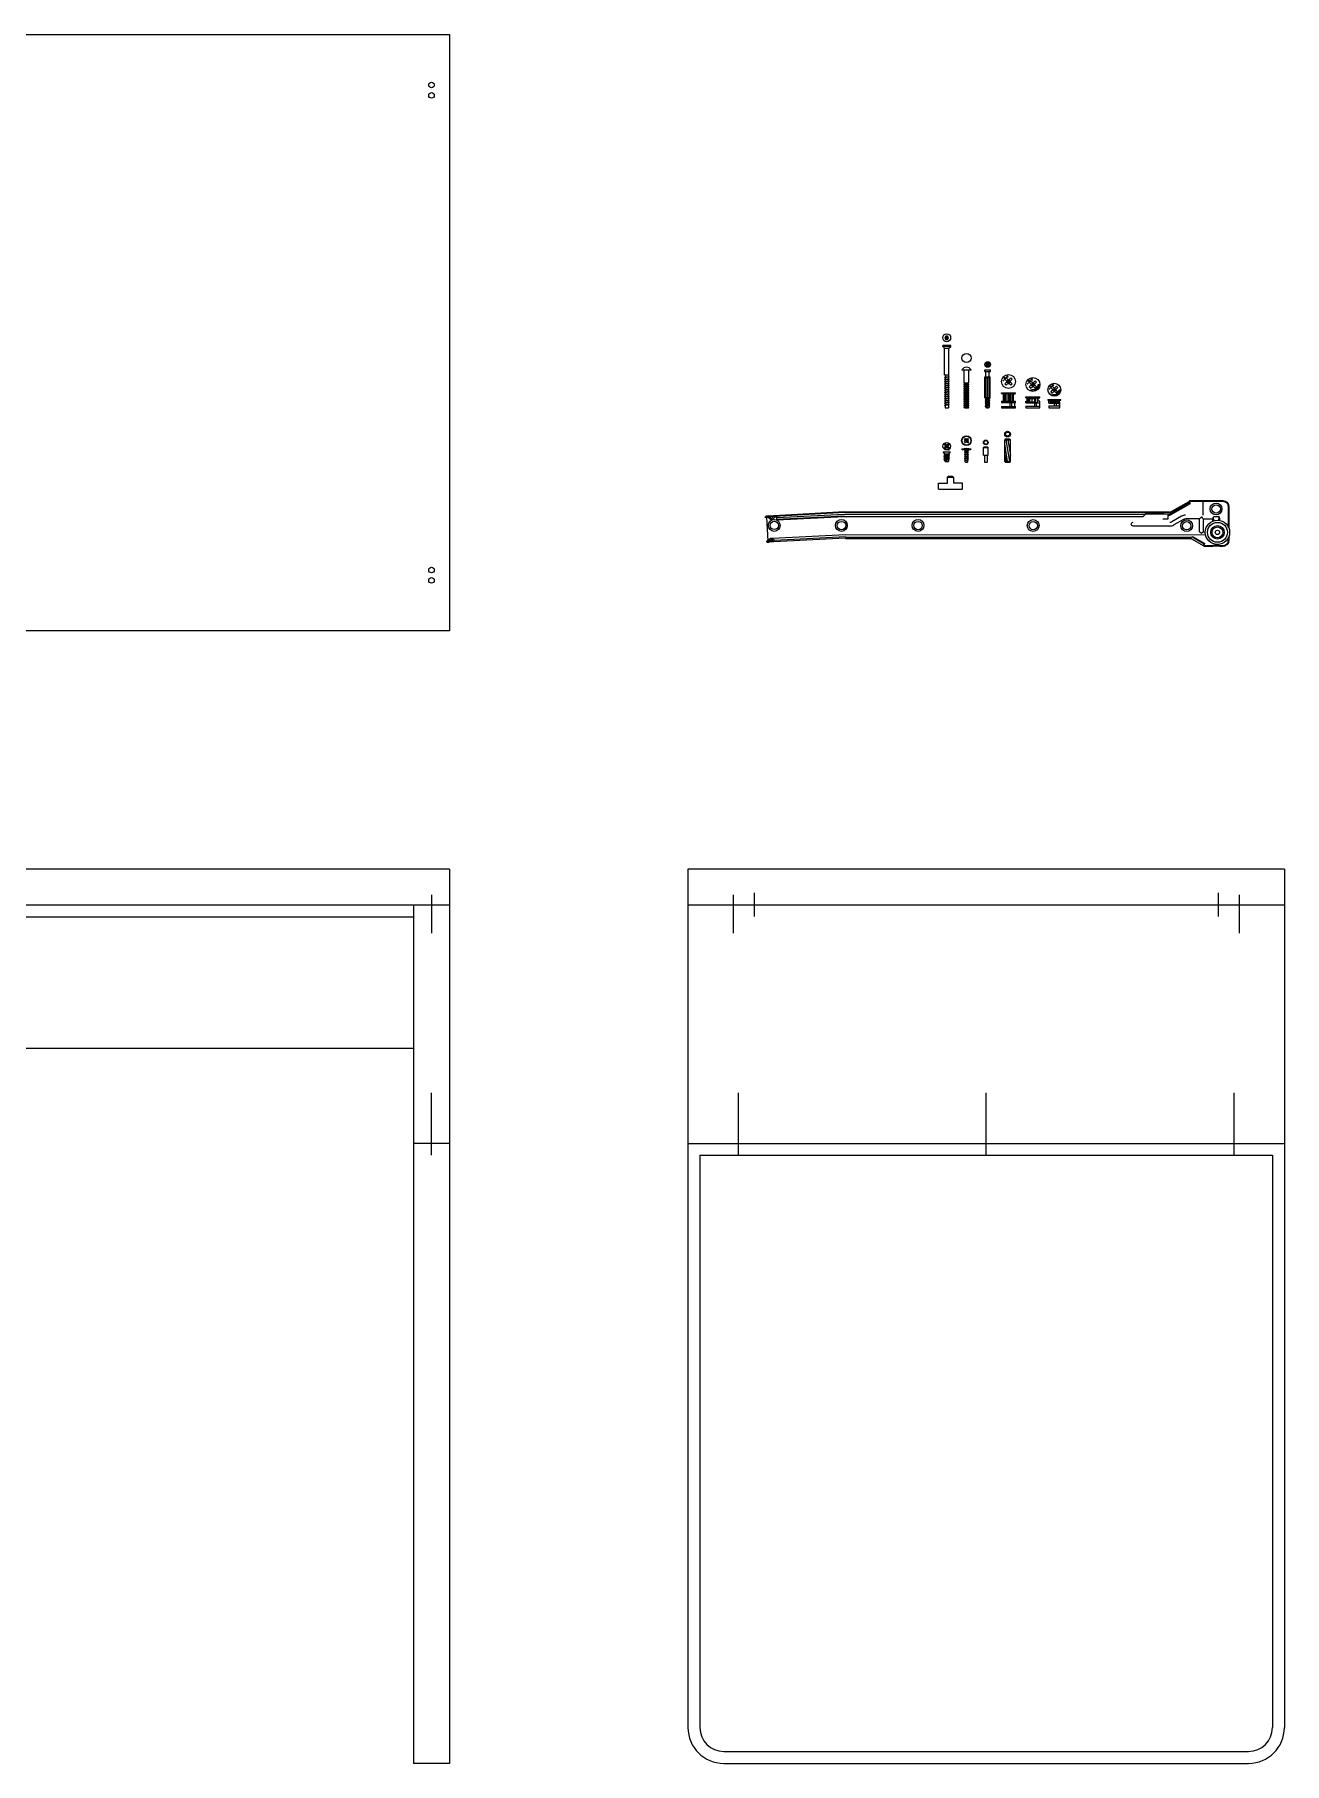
# Model space of a CAD drawing. Header units: centimetres. Extents: x 1543 to 3673, y 1148 to 2594.
# Drawn here: x 2221.8 to 2326.6, y 1465.5 to 1610.5 of the extents above; entities that cross this region are included whole.
import ezdxf

# ---------------------------------------------------------------- set-up
doc = ezdxf.new("R2010")
doc.units = ezdxf.units.CM
doc.layers.get('0').update_dxf_attribs({"color": 147})
doc.layers.add('connessioni', color=40, linetype='Continuous')
doc.layers.add('ferramenta', color=250, linetype='Continuous')

# ---------------------------------------------------------------- blocks, each defined once
blk = doc.blocks.new('Vite 1 scrivania')
at = {"layer": 'ferramenta'}
for p, q in [((-0.095, 2.578), (-0.095, 2.615)), ((0.237, 2.615), (-0.095, 2.615)), ((0.237, 2.578), (-0.095, 2.578)), ((-0.025, 2.506), (-0.095, 2.578)), ((-0.025, 1.394), (-0.025, 2.506)), ((-0.025, 2.506), (0.166, 2.506)), ((0.166, 2.506), (0.237, 2.578)), ((0.166, 1.394), (0.166, 2.506)), ((0.237, 2.578), (0.237, 2.615)), ((-0.026, 1.271), (0.005, 1.29)), ((-0.026, 1.271), (0.014, 1.265)), ((-0.026, 1.181), (0.005, 1.2)), ((-0.026, 1.181), (0.014, 1.176)), ((-0.026, 1.092), (0.005, 1.111)), ((-0.026, 1.092), (0.014, 1.086)), ((-0.026, 1.002), (0.005, 1.021)), ((-0.026, 1.002), (0.014, 0.997)), ((-0.026, 0.913), (0.005, 0.932)), ((-0.026, 0.913), (0.014, 0.908)), ((-0.026, 0.824), (0.005, 0.843)), ((-0.026, 0.824), (0.014, 0.819)), ((-0.026, 0.735), (0.005, 0.754)), ((-0.026, 0.735), (0.014, 0.729)), ((-0.025, 1.394), (0.166, 1.394)), ((0, 1.394), (0, 1.287)), ((0, 1.394), (0, 1.287)), ((0, 1.267), (0, 1.197)), ((0, 1.267), (0, 1.197)), ((0, 1.178), (0, 1.108)), ((0, 1.088), (0, 1.018)), ((0, 0.999), (0, 0.929)), ((0, 0.91), (0, 0.84)), ((0, 0.821), (0, 0.751)), ((0, 0.731), (0, 0.661)), ((0.133, 1.313), (0.005, 1.29)), ((0.133, 1.223), (0.005, 1.2)), ((0.133, 1.134), (0.005, 1.111)), ((0.133, 1.044), (0.005, 1.021)), ((0.133, 0.955), (0.005, 0.932)), ((0.133, 0.866), (0.005, 0.843)), ((0.133, 0.777), (0.005, 0.754)), ((0.131, 1.286), (0.014, 1.265)), ((0.131, 1.197), (0.014, 1.176)), ((0.131, 1.107), (0.014, 1.086)), ((0.131, 1.018), (0.014, 0.997)), ((0.131, 0.929), (0.014, 0.908)), ((0.131, 0.84), (0.014, 0.819)), ((0.131, 0.75), (0.014, 0.729)), ((0.167, 1.305), (0.131, 1.286)), ((0.167, 1.215), (0.131, 1.197)), ((0.167, 1.126), (0.131, 1.107)), ((0.167, 1.036), (0.131, 1.018)), ((0.167, 0.947), (0.131, 0.929)), ((0.167, 0.858), (0.131, 0.84)), ((0.167, 0.769), (0.131, 0.75)), ((0.167, 1.305), (0.133, 1.313)), ((0.167, 1.215), (0.133, 1.223)), ((0.167, 1.126), (0.133, 1.134)), ((0.167, 1.036), (0.133, 1.044)), ((0.167, 0.947), (0.133, 0.955)), ((0.167, 0.858), (0.133, 0.866)), ((0.167, 0.769), (0.133, 0.777)), ((0.142, 1.394), (0.142, 1.311)), ((0.142, 1.394), (0.142, 1.311)), ((0.142, 1.292), (0.142, 1.221)), ((0.142, 1.292), (0.142, 1.221)), ((0.142, 1.223), (0.142, 1.221)), ((0.142, 1.202), (0.142, 1.132)), ((0.142, 1.113), (0.142, 1.042)), ((0.142, 1.023), (0.142, 0.953)), ((0.142, 0.934), (0.142, 0.864)), ((0.142, 0.845), (0.142, 0.775)), ((0.142, 0.756), (0.142, 0.685)), ((-0.026, 0.645), (0.005, 0.664)), ((-0.026, 0.645), (0.014, 0.64)), ((-0.026, 0.556), (0.005, 0.575)), ((-0.026, 0.556), (0.014, 0.55)), ((-0.026, 0.467), (0.005, 0.486)), ((-0.026, 0.467), (0.014, 0.461)), ((-0.026, 0.377), (0.005, 0.396)), ((-0.026, 0.377), (0.014, 0.372)), ((-0.026, 0.288), (0.005, 0.307)), ((-0.026, 0.288), (0.014, 0.282)), ((-0.026, 0.198), (0.005, 0.217)), ((-0.026, 0.198), (0.014, 0.193)), ((-0.026, 0.109), (0.005, 0.128)), ((-0.026, 0.109), (0.014, 0.103)), ((0, 0.642), (0, 0.572)), ((0, 0.552), (0, 0.483)), ((0, 0.463), (0, 0.393)), ((0, 0.374), (0, 0.304)), ((0, 0.374), (0, 0.304)), ((0, 0.284), (0, 0.214)), ((0, 0.195), (0, 0.125)), ((0, 0.105), (0, 0.035)), ((0, 0.105), (0, 0)), ((0, 0), (0.142, 0)), ((0.133, 0.687), (0.005, 0.664)), ((0.133, 0.598), (0.005, 0.575)), ((0.133, 0.509), (0.005, 0.486)), ((0.133, 0.419), (0.005, 0.396)), ((0.133, 0.33), (0.005, 0.307)), ((0.133, 0.24), (0.005, 0.217)), ((0.133, 0.15), (0.005, 0.128)), ((0.131, 0.661), (0.014, 0.64)), ((0.131, 0.571), (0.014, 0.55)), ((0.131, 0.482), (0.014, 0.461)), ((0.131, 0.393), (0.014, 0.372)), ((0.131, 0.303), (0.014, 0.282)), ((0.131, 0.214), (0.014, 0.193)), ((0.131, 0.124), (0.014, 0.103)), ((0.167, 0.679), (0.131, 0.661)), ((0.167, 0.59), (0.131, 0.571)), ((0.167, 0.501), (0.131, 0.482)), ((0.167, 0.411), (0.131, 0.393)), ((0.167, 0.322), (0.131, 0.303)), ((0.167, 0.232), (0.131, 0.214)), ((0.167, 0.143), (0.131, 0.124)), ((0.167, 0.679), (0.133, 0.687)), ((0.167, 0.59), (0.133, 0.598)), ((0.167, 0.501), (0.133, 0.509)), ((0.167, 0.411), (0.133, 0.419)), ((0.167, 0.322), (0.133, 0.33)), ((0.167, 0.232), (0.133, 0.24)), ((0.167, 0.143), (0.133, 0.15)), ((0.142, 0.666), (0.142, 0.596)), ((0.142, 0.577), (0.142, 0.507)), ((0.142, 0.488), (0.142, 0.417)), ((0.142, 0.488), (0.142, 0.417)), ((0.142, 0.398), (0.142, 0.328)), ((0.142, 0.398), (0.142, 0.328)), ((0.142, 0.309), (0.142, 0.238)), ((0.142, 0.309), (0.142, 0.238)), ((0.142, 0.219), (0.142, 0.148)), ((0.142, 0.219), (0.142, 0.148)), ((0.142, 0.129), (0.142, 0)), ((0.142, 0.129), (0.142, 0))]:
    blk.add_line(p, q, dxfattribs=at)
blk = doc.blocks.new('Vite scrivania 2')
at = {"layer": 'ferramenta'}
for p, q in [((-0.106, 1.599), (0.276, 1.599)), ((-0.01, 1.057), (-0.01, 1.599)), ((0.181, 1.057), (0.181, 1.599)), ((-0.01, 1.057), (0.181, 1.057)), ((0.065, 0.993), (-0.01, 0.993)), ((-0.01, 0.968), (-0.01, 0.993)), ((0.065, 0.968), (-0.01, 0.968)), ((0.065, 0.915), (-0.01, 0.915)), ((-0.01, 0.889), (-0.01, 0.915)), ((0.065, 0.889), (-0.01, 0.889)), ((0.065, 0.836), (-0.01, 0.836)), ((-0.01, 0.81), (-0.01, 0.836)), ((0.065, 0.81), (-0.01, 0.81)), ((0.065, 0.758), (-0.01, 0.758)), ((-0.01, 0.732), (-0.01, 0.758)), ((0.065, 0.732), (-0.01, 0.732)), ((0, 0.993), (0, 1.057)), ((0, 0.915), (0, 0.968)), ((0, 0.836), (0, 0.889)), ((0, 0.758), (0, 0.81)), ((0, 0.679), (0, 0.732)), ((0.065, 0.968), (0.065, 0.993)), ((0.065, 0.889), (0.065, 0.915)), ((0.065, 0.81), (0.065, 0.836)), ((0.065, 0.732), (0.065, 0.758)), ((0.085, 1.057), (0.085, 0)), ((0.106, 0.993), (0.181, 0.993)), ((0.106, 0.968), (0.106, 0.993)), ((0.106, 0.968), (0.181, 0.968)), ((0.106, 0.915), (0.181, 0.915)), ((0.106, 0.889), (0.106, 0.915)), ((0.106, 0.889), (0.181, 0.889)), ((0.106, 0.836), (0.181, 0.836)), ((0.106, 0.81), (0.106, 0.836)), ((0.106, 0.81), (0.181, 0.81)), ((0.106, 0.758), (0.181, 0.758)), ((0.106, 0.732), (0.106, 0.758)), ((0.106, 0.732), (0.181, 0.732)), ((0.171, 0.993), (0.171, 1.057)), ((0.171, 0.915), (0.171, 0.968)), ((0.171, 0.836), (0.171, 0.889)), ((0.171, 0.758), (0.171, 0.81)), ((0.171, 0.679), (0.171, 0.732)), ((0.181, 0.968), (0.181, 0.993)), ((0.181, 0.889), (0.181, 0.915)), ((0.181, 0.81), (0.181, 0.836)), ((0.181, 0.732), (0.181, 0.758)), ((0.065, 0.679), (-0.01, 0.679)), ((-0.01, 0.653), (-0.01, 0.679)), ((0.065, 0.653), (-0.01, 0.653)), ((0.065, 0.601), (-0.01, 0.601)), ((-0.01, 0.575), (-0.01, 0.601)), ((0.065, 0.575), (-0.01, 0.575)), ((0.065, 0.522), (-0.01, 0.522)), ((-0.01, 0.496), (-0.01, 0.522)), ((0.065, 0.496), (-0.01, 0.496)), ((0.065, 0.444), (-0.01, 0.444)), ((-0.01, 0.418), (-0.01, 0.444)), ((0.065, 0.418), (-0.01, 0.418)), ((0.065, 0.365), (-0.01, 0.365)), ((-0.01, 0.339), (-0.01, 0.365)), ((0.065, 0.339), (-0.01, 0.339)), ((0.065, 0.286), (-0.01, 0.286)), ((-0.01, 0.261), (-0.01, 0.286)), ((0.065, 0.261), (-0.01, 0.261)), ((0.065, 0.208), (-0.01, 0.208)), ((-0.01, 0.182), (-0.01, 0.208)), ((0.065, 0.182), (-0.01, 0.182)), ((0.065, 0.129), (-0.01, 0.129)), ((-0.01, 0.104), (-0.01, 0.129)), ((0.065, 0.104), (-0.01, 0.104)), ((0.065, 0.051), (-0.01, 0.051)), ((-0.01, 0.025), (-0.01, 0.051)), ((0.065, 0.025), (-0.01, 0.025)), ((0, 0.601), (0, 0.653)), ((0, 0.522), (0, 0.575)), ((0, 0.444), (0, 0.496)), ((0, 0.365), (0, 0.418)), ((0, 0.286), (0, 0.339)), ((0, 0.208), (0, 0.261)), ((0, 0.129), (0, 0.182)), ((0, 0.051), (0, 0.104)), ((0, 0), (0, 0.025)), ((0, 0), (0.171, 0)), ((0.065, 0.653), (0.065, 0.679)), ((0.065, 0.575), (0.065, 0.601)), ((0.065, 0.496), (0.065, 0.522)), ((0.065, 0.418), (0.065, 0.444)), ((0.065, 0.339), (0.065, 0.365)), ((0.065, 0.261), (0.065, 0.286)), ((0.065, 0.182), (0.065, 0.208)), ((0.065, 0.104), (0.065, 0.129)), ((0.065, 0.025), (0.065, 0.051)), ((0.106, 0.679), (0.181, 0.679)), ((0.106, 0.653), (0.106, 0.679)), ((0.106, 0.653), (0.181, 0.653)), ((0.106, 0.601), (0.181, 0.601)), ((0.106, 0.575), (0.106, 0.601)), ((0.106, 0.575), (0.181, 0.575)), ((0.106, 0.522), (0.181, 0.522)), ((0.106, 0.496), (0.106, 0.522)), ((0.106, 0.496), (0.181, 0.496)), ((0.106, 0.444), (0.181, 0.444)), ((0.106, 0.418), (0.106, 0.444)), ((0.106, 0.418), (0.181, 0.418)), ((0.106, 0.365), (0.181, 0.365)), ((0.106, 0.339), (0.106, 0.365)), ((0.106, 0.339), (0.181, 0.339)), ((0.106, 0.286), (0.181, 0.286)), ((0.106, 0.261), (0.106, 0.286)), ((0.106, 0.261), (0.181, 0.261)), ((0.106, 0.208), (0.181, 0.208)), ((0.106, 0.182), (0.106, 0.208)), ((0.106, 0.182), (0.181, 0.182)), ((0.106, 0.129), (0.181, 0.129)), ((0.106, 0.104), (0.106, 0.129)), ((0.106, 0.104), (0.181, 0.104)), ((0.106, 0.051), (0.181, 0.051)), ((0.106, 0.025), (0.106, 0.051)), ((0.106, 0.025), (0.181, 0.025)), ((0.171, 0.601), (0.171, 0.653)), ((0.171, 0.522), (0.171, 0.575)), ((0.171, 0.444), (0.171, 0.496)), ((0.171, 0.365), (0.171, 0.418)), ((0.171, 0.286), (0.171, 0.339)), ((0.171, 0.208), (0.171, 0.261)), ((0.171, 0.129), (0.171, 0.182)), ((0.171, 0.051), (0.171, 0.104)), ((0.171, 0), (0.171, 0.025)), ((0.181, 0.653), (0.181, 0.679)), ((0.181, 0.575), (0.181, 0.601)), ((0.181, 0.496), (0.181, 0.522)), ((0.181, 0.418), (0.181, 0.444)), ((0.181, 0.339), (0.181, 0.365)), ((0.181, 0.261), (0.181, 0.286)), ((0.181, 0.182), (0.181, 0.208)), ((0.181, 0.104), (0.181, 0.129)), ((0.181, 0.025), (0.181, 0.051))]:
    blk.add_line(p, q, dxfattribs=at)
blk.add_arc((0.085, 1.492), 0.219, 29.13718, 150.86282, dxfattribs=at)
blk = doc.blocks.new('scrivania vite 3')
at = {"layer": 'ferramenta'}
for p, q in [((-0.117, 1.523), (-0.117, 1.603)), ((-0.117, 1.603), (0.117, 1.603)), ((-0.117, 1.523), (0.117, 1.523)), ((-0.071, 1.306), (-0.071, 1.523)), ((0.071, 1.306), (0.071, 1.523)), ((0.117, 1.523), (0.117, 1.603)), ((-0.111, 0.446), (-0.111, 1.306)), ((-0.111, 1.306), (0.111, 1.306)), ((-0.111, 1.282), (-0.012, 1.282)), ((-0.086, 1.282), (-0.086, 0.446)), ((-0.012, 1.282), (-0.012, 0.446)), ((0.012, 1.282), (0.111, 1.282)), ((0.012, 1.282), (0.012, 0.446)), ((0.086, 1.282), (0.086, 0.446)), ((0.111, 0.446), (0.111, 1.306)), ((-0.111, 0.422), (-0.111, 0.446)), ((-0.111, 0.446), (0.111, 0.446)), ((-0.111, 0.422), (0.111, 0.422)), ((-0.096, 0.348), (-0.066, 0.367)), ((-0.096, 0.348), (-0.057, 0.342)), ((-0.096, 0.285), (-0.066, 0.303)), ((-0.096, 0.285), (-0.057, 0.279)), ((-0.096, 0.221), (-0.066, 0.24)), ((-0.096, 0.221), (-0.057, 0.215)), ((-0.096, 0.165), (-0.066, 0.183)), ((-0.096, 0.165), (-0.057, 0.159)), ((-0.096, 0.109), (-0.066, 0.128)), ((-0.096, 0.109), (-0.057, 0.103)), ((-0.096, 0.055), (-0.066, 0.074)), ((-0.096, 0.055), (-0.057, 0.05)), ((-0.071, 0.364), (-0.071, 0.422)), ((-0.071, 0.301), (-0.071, 0.344)), ((-0.071, 0.237), (-0.071, 0.281)), ((-0.071, 0.181), (-0.071, 0.217)), ((-0.071, 0.125), (-0.071, 0.161)), ((-0.071, 0.071), (-0.071, 0.105)), ((-0.071, 0.052), (-0.071, 0.025)), ((-0.071, 0.025), (0.071, 0.025)), ((0.062, 0.39), (-0.066, 0.367)), ((0.062, 0.326), (-0.066, 0.303)), ((0.062, 0.263), (-0.066, 0.24)), ((0.062, 0.206), (-0.066, 0.183)), ((0.062, 0.151), (-0.066, 0.128)), ((0.062, 0.097), (-0.066, 0.074)), ((0.06, 0.363), (-0.057, 0.342)), ((0.06, 0.3), (-0.057, 0.279)), ((0.06, 0.236), (-0.057, 0.215)), ((0.06, 0.18), (-0.057, 0.159)), ((0.06, 0.124), (-0.057, 0.103)), ((0.06, 0.071), (-0.057, 0.05)), ((0.096, 0.382), (0.06, 0.363)), ((0.096, 0.319), (0.06, 0.3)), ((0.096, 0.255), (0.06, 0.236)), ((0.096, 0.199), (0.06, 0.18)), ((0.096, 0.143), (0.06, 0.124)), ((0.096, 0.089), (0.06, 0.071)), ((0.096, 0.382), (0.062, 0.39)), ((0.096, 0.319), (0.062, 0.326)), ((0.096, 0.255), (0.062, 0.263)), ((0.096, 0.199), (0.062, 0.206)), ((0.096, 0.143), (0.062, 0.151)), ((0.096, 0.089), (0.062, 0.097)), ((0.071, 0.388), (0.071, 0.422)), ((0.071, 0.324), (0.071, 0.369)), ((0.071, 0.261), (0.071, 0.305)), ((0.071, 0.204), (0.071, 0.242)), ((0.071, 0.149), (0.071, 0.185)), ((0.071, 0.095), (0.071, 0.13)), ((0.071, 0.076), (0.071, 0.025)), ((0.111, 0.422), (0.111, 0.446))]:
    blk.add_line(p, q, dxfattribs=at)
blk.add_arc((0, 0.063), 0.0634, 217.38865, 322.61135, dxfattribs=at)
blk = doc.blocks.new('scrivania vite 4')
at = {"layer": 'ferramenta'}
for p, q in [((0, 0.607), (0, 0.635)), ((0, 0.635), (0.582, 0.635)), ((0, 0.607), (0.464, 0.607)), ((0, 0.286), (0, 0.225)), ((0, 0.286), (0.582, 0.286)), ((0, 0.225), (0.582, 0.225)), ((0, 0.06), (0, 0)), ((0, 0.06), (0.582, 0.06)), ((0, 0), (0.582, 0)), ((0.088, 0.286), (0.088, 0.607)), ((0.127, 0.286), (0.127, 0.607)), ((0.157, 0.286), (0.157, 0.607)), ((0.186, 0.286), (0.186, 0.607)), ((0.277, 0.286), (0.277, 0.607)), ((0.316, 0.286), (0.316, 0.607)), ((0.352, 0.286), (0.352, 0.607)), ((0.366, 0.06), (0.366, 0.225)), ((0.385, 0.286), (0.385, 0.607)), ((0.436, 0.06), (0.436, 0.225)), ((0.464, 0.575), (0.464, 0.607)), ((0.464, 0.286), (0.464, 0.575)), ((0.558, 0.575), (0.464, 0.575)), ((0.494, 0.286), (0.494, 0.575)), ((0.556, 0.06), (0.556, 0.225)), ((0.558, 0.607), (0.582, 0.607)), ((0.558, 0.575), (0.558, 0.607)), ((0.582, 0.607), (0.582, 0.635)), ((0.582, 0.225), (0.582, 0.286)), ((0.582, 0), (0.582, 0.06))]:
    blk.add_line(p, q, dxfattribs=at)
blk = doc.blocks.new('scrivania vite 5')
blk.add_line((-0.362, 0.143), (-0.362, 0.422))
at = {"layer": 'ferramenta'}
for p, q in [((-0.949, 0.563), (-0.949, 0.611)), ((-0.949, 0.611), (-0.362, 0.611)), ((-0.949, 0.563), (-0.906, 0.563)), ((-0.949, 0.35), (-0.949, 0.422)), ((-0.949, 0.422), (-0.906, 0.422)), ((-0.949, 0.35), (-0.373, 0.35)), ((-0.949, 0.215), (-0.949, 0.143)), ((-0.949, 0.215), (-0.373, 0.215)), ((-0.949, 0.143), (-0.362, 0.143)), ((-0.906, 0.563), (-0.906, 0.422)), ((-0.887, 0.373), (-0.887, 0.563)), ((-0.887, 0.563), (-0.464, 0.563)), ((-0.887, 0.563), (-0.464, 0.563)), ((-0.887, 0.373), (-0.464, 0.373)), ((-0.826, 0.373), (-0.826, 0.563)), ((-0.793, 0.544), (-0.793, 0.392)), ((-0.793, 0.544), (-0.575, 0.544)), ((-0.793, 0.392), (-0.575, 0.392)), ((-0.684, 0.392), (-0.684, 0.544)), ((-0.575, 0.392), (-0.575, 0.544)), ((-0.575, 0.215), (-0.575, 0.35)), ((-0.545, 0.373), (-0.545, 0.563)), ((-0.512, 0.215), (-0.512, 0.35)), ((-0.464, 0.373), (-0.464, 0.563)), ((-0.445, 0.563), (-0.445, 0.422)), ((-0.445, 0.563), (-0.362, 0.563)), ((-0.445, 0.563), (-0.362, 0.563)), ((-0.362, 0.422), (-0.445, 0.422)), ((-0.373, 0.35), (-0.373, 0.215)), ((-0.362, 0.563), (-0.362, 0.611))]:
    blk.add_line(p, q, dxfattribs=at)
blk = doc.blocks.new('scrivania vite 6')
at = {"layer": 'ferramenta'}
for p, q in [((-0.037, 0.344), (0.503, 0.344)), ((-0.037, 0.344), (-0.037, 0.323)), ((-0.037, 0.323), (0.503, 0.323)), ((0, 0.203), (0, 0.287)), ((0, 0.287), (0.019, 0.287)), ((0, 0.203), (0.448, 0.203)), ((0, 0.203), (0.067, 0.203)), ((0, 0.081), (0, 0)), ((0, 0.081), (0.448, 0.081)), ((0, 0), (0.467, 0)), ((0.019, 0.287), (0.019, 0.323)), ((0.067, 0.237), (0.067, 0.299)), ((0.067, 0.299), (0.348, 0.299)), ((0.067, 0.237), (0.348, 0.237)), ((0.067, 0.203), (0.348, 0.203)), ((0.246, 0.081), (0.246, 0.203)), ((0.331, 0.081), (0.331, 0.203)), ((0.348, 0.237), (0.348, 0.299)), ((0.348, 0.203), (0.367, 0.203)), ((0.367, 0.237), (0.367, 0.299)), ((0.367, 0.299), (0.467, 0.299)), ((0.367, 0.237), (0.467, 0.237)), ((0.448, 0.081), (0.448, 0.203)), ((0.467, 0.299), (0.467, 0.323)), ((0.467, 0), (0.467, 0.237)), ((0.503, 0.323), (0.503, 0.344))]:
    blk.add_line(p, q, dxfattribs=at)
blk = doc.blocks.new('scrivania vite7')
at = {"layer": 'ferramenta'}
for p, q in [((-0.088, 0.403), (0.225, 0.403)), ((-0.017, 0.323), (-0.088, 0.403)), ((-0.05, 0.273), (-0.02, 0.292)), ((-0.05, 0.273), (-0.01, 0.267)), ((-0.05, 0.206), (-0.02, 0.225)), ((-0.05, 0.206), (-0.01, 0.2)), ((-0.05, 0.139), (-0.02, 0.158)), ((-0.05, 0.139), (-0.01, 0.133)), ((-0.05, 0.072), (-0.02, 0.091)), ((-0.05, 0.072), (-0.01, 0.067)), ((-0.02, 0.292), (0.151, 0.323)), ((-0.02, 0.225), (0.151, 0.256)), ((-0.02, 0.158), (0.151, 0.189)), ((-0.02, 0.091), (0.151, 0.122)), ((-0.017, 0.292), (-0.017, 0.323)), ((-0.017, 0.323), (0.154, 0.323)), ((-0.017, 0.225), (-0.017, 0.268)), ((-0.017, 0.158), (-0.017, 0.201)), ((-0.017, 0.091), (-0.017, 0.135)), ((-0.017, 0.027), (-0.017, 0.068)), ((-0.017, 0.027), (0, 0)), ((-0.017, 0.027), (0.154, 0.027)), ((-0.01, 0.267), (0.149, 0.296)), ((-0.01, 0.2), (0.149, 0.229)), ((-0.01, 0.133), (0.149, 0.163)), ((-0.01, 0.067), (0.149, 0.096)), ((0, 0), (0.138, 0)), ((0.138, 0), (0.154, 0.027)), ((0.186, 0.315), (0.149, 0.296)), ((0.186, 0.248), (0.149, 0.229)), ((0.186, 0.181), (0.149, 0.163)), ((0.186, 0.114), (0.149, 0.096)), ((0.186, 0.315), (0.151, 0.323)), ((0.186, 0.248), (0.151, 0.256)), ((0.186, 0.181), (0.151, 0.189)), ((0.186, 0.114), (0.151, 0.122)), ((0.154, 0.323), (0.225, 0.403)), ((0.154, 0.323), (0.154, 0.322)), ((0.154, 0.255), (0.154, 0.299)), ((0.154, 0.188), (0.154, 0.231)), ((0.154, 0.121), (0.154, 0.164)), ((0.154, 0.027), (0.154, 0.098))]:
    blk.add_line(p, q, dxfattribs=at)

msp = doc.modelspace()

# ---------------------------------------------------------------- linework, layer by layer
for p, q in [((2151.58, 1610.48), (2256.58, 1610.48)), ((2256.58, 1610.48), (2256.58, 1560.48)), ((2256.58, 1560.48), (2151.58, 1560.48)), ((2256.58, 1540.48), (2151.58, 1540.48)), ((2256.58, 1540.48), (2256.58, 1465.48)), ((2326.58, 1540.48), (2276.58, 1540.48)), ((2276.58, 1540.48), (2276.58, 1517.48)), ((2326.58, 1540.48), (2326.58, 1517.48)), ((2151.58, 1537.48), (2256.58, 1537.48)), ((2253.58, 1537.48), (2253.58, 1465.48)), ((2276.58, 1537.48), (2326.58, 1537.48)), ((2187.58, 1536.48), (2253.58, 1536.48)), ((2187.58, 1525.48), (2253.58, 1525.48)), ((2256.58, 1517.48), (2253.58, 1517.48)), ((2276.58, 1517.48), (2326.58, 1517.48)), ((2276.58, 1517.48), (2276.58, 1468.48)), ((2326.58, 1517.48), (2326.58, 1468.48)), ((2277.58, 1516.48), (2277.58, 1468.48)), ((2277.58, 1516.48), (2325.58, 1516.48)), ((2325.58, 1516.48), (2325.58, 1468.48)), ((2279.58, 1466.48), (2323.58, 1466.48)), ((2256.58, 1465.48), (2253.58, 1465.48)), ((2279.58, 1465.48), (2323.58, 1465.48))]:
    msp.add_line(p, q)
for centre, radius, start, end in [((2279.58, 1468.48), 3, 180, 270), ((2279.58, 1468.48), 2, 180, 270), ((2323.58, 1468.48), 3, 270, 0), ((2323.58, 1468.48), 2, 270, 0)]:
    msp.add_arc(centre, radius, start, end)
at = {"layer": 'connessioni', "transparency": 33554687}
for p, q in [((2282.12, 1538.49), (2282.12, 1536.52)), ((2321.04, 1538.49), (2321.04, 1536.52)), ((2255.08, 1538.32), (2255.08, 1535.12)), ((2280.38, 1538.32), (2280.38, 1535.12)), ((2322.78, 1538.32), (2322.78, 1535.12)), ((2255.08, 1516.48), (2255.08, 1521.71)), ((2280.81, 1516.48), (2280.81, 1521.71)), ((2301.58, 1516.48), (2301.58, 1521.71)), ((2322.36, 1516.48), (2322.36, 1521.71))]:
    msp.add_line(p, q, dxfattribs=at)
for centre, radius in [((2255.08, 1606.25), 0.234), ((2255.08, 1605.38), 0.236), ((2255.08, 1565.57), 0.236), ((2255.08, 1564.7), 0.234)]:
    msp.add_circle(centre, radius, dxfattribs=at)
at = {"layer": 'ferramenta'}
for p, q in [((2298.43, 1585.05), (2298.12, 1585.05)), ((2298.2, 1585.18), (2298.35, 1584.91)), ((2298.35, 1585.18), (2298.2, 1584.91)), ((2301.53, 1582.91), (2301.6, 1582.98)), ((2301.61, 1582.84), (2301.53, 1582.91)), ((2301.53, 1582.91), (2301.67, 1582.84)), ((2301.53, 1582.71), (2301.61, 1582.78)), ((2301.53, 1582.71), (2301.67, 1582.78)), ((2301.53, 1582.71), (2301.6, 1582.64)), ((2301.6, 1582.98), (2301.67, 1582.9)), ((2301.6, 1582.98), (2301.67, 1582.84)), ((2301.6, 1582.64), (2301.67, 1582.78)), ((2301.6, 1582.64), (2301.67, 1582.72)), ((2301.61, 1582.84), (2301.79, 1582.84)), ((2301.61, 1582.78), (2301.79, 1582.78)), ((2301.67, 1582.9), (2301.67, 1582.72)), ((2301.73, 1582.9), (2301.8, 1582.98)), ((2301.8, 1582.98), (2301.73, 1582.84)), ((2301.87, 1582.91), (2301.73, 1582.84)), ((2301.73, 1582.9), (2301.73, 1582.72)), ((2301.8, 1582.64), (2301.73, 1582.78)), ((2301.87, 1582.71), (2301.73, 1582.78)), ((2301.8, 1582.64), (2301.73, 1582.72)), ((2301.87, 1582.91), (2301.79, 1582.84)), ((2301.87, 1582.71), (2301.79, 1582.78)), ((2301.8, 1582.98), (2301.87, 1582.91)), ((2301.87, 1582.71), (2301.8, 1582.64)), ((2302.97, 1581.42), (2303.11, 1581.56)), ((2303.13, 1581.58), (2303.09, 1581.74)), ((2303.09, 1581.74), (2303.25, 1581.7)), ((2303.13, 1581.58), (2303.25, 1581.7)), ((2303.28, 1581.43), (2303.13, 1581.58)), ((2303.13, 1581.19), (2303.28, 1581.33)), ((2303.13, 1581.19), (2303.25, 1581.07)), ((2303.25, 1581.7), (2303.4, 1581.55)), ((2303.25, 1581.07), (2303.4, 1581.21)), ((2303.41, 1581.86), (2303.27, 1581.73)), ((2303.41, 1581.72), (2303.27, 1581.86)), ((2303.28, 1581.43), (2303.28, 1581.33)), ((2303.28, 1581.43), (2303.62, 1581.43)), ((2303.28, 1581.33), (2303.62, 1581.33)), ((2303.4, 1581.55), (2303.5, 1581.55)), ((2303.4, 1581.55), (2303.4, 1581.21)), ((2303.4, 1581.21), (2303.5, 1581.22)), ((2303.5, 1581.55), (2303.65, 1581.7)), ((2303.5, 1581.55), (2303.5, 1581.22)), ((2303.65, 1581.07), (2303.5, 1581.22)), ((2303.77, 1581.58), (2303.62, 1581.43)), ((2303.62, 1581.33), (2303.62, 1581.43)), ((2303.77, 1581.19), (2303.62, 1581.33)), ((2303.65, 1581.7), (2303.77, 1581.58)), ((2303.77, 1581.19), (2303.65, 1581.07)), ((2305.02, 1581.17), (2305.15, 1581.31)), ((2305.15, 1581.36), (2305.11, 1581.52)), ((2305.11, 1581.52), (2305.27, 1581.48)), ((2305.15, 1581.36), (2305.27, 1581.48)), ((2305.18, 1581.33), (2305.3, 1581.45)), ((2305.33, 1581.18), (2305.18, 1581.33)), ((2305.18, 1580.94), (2305.33, 1581.08)), ((2305.18, 1580.94), (2305.3, 1580.82)), ((2305.3, 1581.45), (2305.45, 1581.3)), ((2305.3, 1580.82), (2305.45, 1580.96)), ((2305.31, 1580.65), (2305.5, 1580.74)), ((2305.5, 1580.57), (2305.31, 1580.65)), ((2305.46, 1581.61), (2305.32, 1581.48)), ((2305.46, 1581.47), (2305.32, 1581.61)), ((2305.33, 1581.18), (2305.33, 1581.08)), ((2305.33, 1581.18), (2305.66, 1581.18)), ((2305.33, 1581.08), (2305.66, 1581.08)), ((2305.45, 1581.3), (2305.54, 1581.3)), ((2305.45, 1581.3), (2305.45, 1580.96)), ((2305.45, 1580.96), (2305.54, 1580.96)), ((2305.5, 1580.74), (2305.5, 1580.7)), ((2305.5, 1580.57), (2305.5, 1580.61)), ((2305.54, 1581.3), (2305.69, 1581.45)), ((2305.54, 1581.3), (2305.55, 1580.96)), ((2305.69, 1580.82), (2305.54, 1580.96)), ((2305.81, 1581.33), (2305.66, 1581.18)), ((2305.66, 1581.08), (2305.66, 1581.18)), ((2305.81, 1580.93), (2305.66, 1581.08)), ((2305.69, 1581.45), (2305.81, 1581.33)), ((2305.81, 1580.93), (2305.69, 1580.82)), ((2305.93, 1581.13), (2306.02, 1581.13)), ((2306.84, 1580.72), (2306.97, 1580.85)), ((2306.99, 1580.87), (2306.95, 1581.02)), ((2306.95, 1581.02), (2307.1, 1580.99)), ((2306.99, 1580.87), (2307.1, 1580.99)), ((2307.13, 1580.73), (2306.99, 1580.87)), ((2306.99, 1580.5), (2307.13, 1580.64)), ((2306.99, 1580.5), (2307.1, 1580.39)), ((2307.1, 1580.99), (2307.24, 1580.85)), ((2307.1, 1580.39), (2307.24, 1580.53)), ((2307.25, 1581.01), (2307.12, 1581.14)), ((2307.26, 1581.14), (2307.13, 1581.01)), ((2307.13, 1580.73), (2307.13, 1580.64)), ((2307.13, 1580.73), (2307.45, 1580.73)), ((2307.13, 1580.64), (2307.45, 1580.64)), ((2307.24, 1580.85), (2307.34, 1580.85)), ((2307.24, 1580.85), (2307.24, 1580.53)), ((2307.24, 1580.53), (2307.34, 1580.53)), ((2307.34, 1580.85), (2307.47, 1580.99)), ((2307.34, 1580.85), (2307.34, 1580.53)), ((2307.47, 1580.39), (2307.34, 1580.53)), ((2307.59, 1580.87), (2307.45, 1580.73)), ((2307.45, 1580.64), (2307.45, 1580.73)), ((2307.59, 1580.5), (2307.45, 1580.64)), ((2307.47, 1580.99), (2307.59, 1580.87)), ((2307.59, 1580.5), (2307.47, 1580.39)), ((2307.69, 1580.69), (2307.77, 1580.69)), ((2307.12, 1580.25), (2307.29, 1580.33)), ((2307.29, 1580.17), (2307.12, 1580.25)), ((2307.29, 1580.33), (2307.29, 1580.29)), ((2307.29, 1580.17), (2307.29, 1580.2)), ((2299.75, 1576.54), (2299.82, 1576.61)), ((2299.86, 1576.42), (2299.75, 1576.54)), ((2299.75, 1576.31), (2299.86, 1576.42)), ((2299.75, 1576.31), (2299.82, 1576.24)), ((2299.76, 1576.42), (2299.83, 1576.45)), ((2299.76, 1576.42), (2299.83, 1576.4)), ((2299.76, 1576.42), (2299.83, 1576.42)), ((2299.82, 1576.61), (2299.93, 1576.49)), ((2299.82, 1576.24), (2299.93, 1576.35)), ((2299.83, 1576.42), (2299.85, 1576.44)), ((2299.85, 1576.41), (2299.83, 1576.42)), ((2299.93, 1576.59), (2299.9, 1576.52)), ((2299.93, 1576.26), (2299.9, 1576.33)), ((2299.91, 1576.51), (2299.93, 1576.52)), ((2299.91, 1576.44), (2299.94, 1576.41)), ((2299.94, 1576.44), (2299.91, 1576.41)), ((2299.91, 1576.44), (2299.91, 1576.41)), ((2299.91, 1576.44), (2299.94, 1576.44)), ((2299.91, 1576.41), (2299.94, 1576.41)), ((2299.93, 1576.32), (2299.91, 1576.34)), ((2299.93, 1576.49), (2300.04, 1576.61)), ((2299.93, 1576.59), (2299.96, 1576.52)), ((2299.93, 1576.52), (2299.93, 1576.59)), ((2299.93, 1576.52), (2299.94, 1576.51)), ((2300.04, 1576.24), (2299.93, 1576.35)), ((2299.94, 1576.34), (2299.93, 1576.32)), ((2299.93, 1576.26), (2299.96, 1576.33)), ((2299.93, 1576.26), (2299.93, 1576.33)), ((2299.94, 1576.44), (2299.94, 1576.41)), ((2300.11, 1576.54), (2300, 1576.42)), ((2300.11, 1576.31), (2300, 1576.42)), ((2300.01, 1576.44), (2300.03, 1576.42)), ((2300.03, 1576.42), (2300.01, 1576.41)), ((2300.1, 1576.42), (2300.03, 1576.45)), ((2300.1, 1576.42), (2300.03, 1576.39)), ((2300.03, 1576.42), (2300.1, 1576.42)), ((2300.04, 1576.61), (2300.11, 1576.54)), ((2300.11, 1576.31), (2300.04, 1576.24)), ((2303.2, 1576.58), (2303.14, 1576.48)), ((2303.14, 1574.67), (2303.14, 1576.48)), ((2303.14, 1576.48), (2303.61, 1576.48)), ((2303.38, 1574.67), (2303.14, 1576.15)), ((2303.2, 1576.58), (2303.54, 1576.58)), ((2303.24, 1576.48), (2303.54, 1574.67)), ((2303.4, 1576.48), (2303.61, 1575.2)), ((2303.54, 1576.58), (2303.61, 1576.48)), ((2303.61, 1574.67), (2303.61, 1576.48)), ((2298.08, 1576.07), (2298.15, 1576.15)), ((2298.17, 1575.98), (2298.08, 1576.07)), ((2298.08, 1576.07), (2298.24, 1575.98)), ((2298.08, 1575.83), (2298.17, 1575.92)), ((2298.08, 1575.83), (2298.24, 1575.92)), ((2298.08, 1575.83), (2298.15, 1575.76)), ((2298.15, 1576.15), (2298.24, 1576.06)), ((2298.15, 1576.15), (2298.24, 1575.98)), ((2298.15, 1575.76), (2298.24, 1575.92)), ((2298.15, 1575.76), (2298.24, 1575.85)), ((2298.17, 1575.98), (2298.38, 1575.98)), ((2298.17, 1575.92), (2298.38, 1575.92)), ((2298.24, 1576.06), (2298.24, 1575.85)), ((2298.3, 1576.06), (2298.4, 1576.15)), ((2298.4, 1576.15), (2298.3, 1575.98)), ((2298.47, 1576.08), (2298.3, 1575.98)), ((2298.3, 1576.06), (2298.3, 1575.85)), ((2298.4, 1575.76), (2298.3, 1575.92)), ((2298.47, 1575.83), (2298.3, 1575.92)), ((2298.4, 1575.76), (2298.3, 1575.85)), ((2298.47, 1576.08), (2298.38, 1575.98)), ((2298.47, 1575.83), (2298.38, 1575.92)), ((2298.4, 1576.15), (2298.47, 1576.08)), ((2298.47, 1575.83), (2298.4, 1575.76)), ((2299.52, 1575.71), (2300.33, 1575.71)), ((2299.55, 1575.72), (2300.31, 1575.72)), ((2299.56, 1575.68), (2300.3, 1575.68)), ((2299.82, 1575.74), (2299.75, 1575.75)), ((2299.75, 1575.52), (2299.81, 1575.56)), ((2299.75, 1575.52), (2299.83, 1575.51)), ((2299.75, 1575.38), (2299.81, 1575.42)), ((2299.75, 1575.38), (2299.83, 1575.37)), ((2299.75, 1575.23), (2299.81, 1575.27)), ((2299.75, 1575.23), (2299.83, 1575.22)), ((2299.75, 1575.07), (2299.81, 1575.11)), ((2299.75, 1575.07), (2299.83, 1575.06)), ((2299.75, 1574.92), (2299.81, 1574.96)), ((2299.75, 1574.92), (2299.83, 1574.91)), ((2299.75, 1574.77), (2299.81, 1574.81)), ((2299.75, 1574.77), (2299.83, 1574.76)), ((2299.81, 1575.56), (2299.81, 1575.64)), ((2299.81, 1575.64), (2300.05, 1575.64)), ((2299.81, 1575.56), (2300.04, 1575.6)), ((2299.81, 1575.42), (2299.81, 1575.51)), ((2299.81, 1575.42), (2300.04, 1575.46)), ((2299.81, 1575.27), (2299.81, 1575.37)), ((2299.81, 1575.27), (2300.04, 1575.31)), ((2299.81, 1575.11), (2299.81, 1575.22)), ((2299.81, 1575.11), (2300.04, 1575.15)), ((2299.81, 1574.96), (2299.81, 1575.06)), ((2299.81, 1574.96), (2300.04, 1575)), ((2299.81, 1574.81), (2299.81, 1574.91)), ((2299.81, 1574.81), (2300.04, 1574.85)), ((2299.81, 1574.81), (2299.81, 1574.81)), ((2299.81, 1574.65), (2299.81, 1574.76)), ((2299.9, 1575.76), (2299.82, 1575.74)), ((2299.83, 1575.51), (2300.04, 1575.55)), ((2299.83, 1575.37), (2300.04, 1575.41)), ((2299.83, 1575.22), (2300.04, 1575.26)), ((2299.83, 1575.06), (2300.04, 1575.1)), ((2299.83, 1574.91), (2300.04, 1574.95)), ((2299.83, 1574.76), (2300.04, 1574.79)), ((2299.84, 1575.76), (2299.84, 1575.75)), ((2299.93, 1575.75), (2299.9, 1575.76)), ((2299.93, 1575.75), (2299.96, 1575.76)), ((2299.93, 1575.75), (2299.93, 1575.76)), ((2299.96, 1575.76), (2300.04, 1575.74)), ((2300.02, 1575.76), (2300.02, 1575.75)), ((2300.04, 1575.74), (2300.11, 1575.75)), ((2300.04, 1575.74), (2300.04, 1575.74)), ((2300.04, 1575.74), (2300.04, 1575.74)), ((2300.11, 1575.59), (2300.04, 1575.6)), ((2300.11, 1575.59), (2300.04, 1575.55)), ((2300.11, 1575.44), (2300.04, 1575.46)), ((2300.11, 1575.44), (2300.04, 1575.41)), ((2300.11, 1575.29), (2300.04, 1575.31)), ((2300.11, 1575.29), (2300.04, 1575.26)), ((2300.11, 1575.14), (2300.04, 1575.15)), ((2300.11, 1575.14), (2300.04, 1575.1)), ((2300.11, 1574.98), (2300.04, 1575)), ((2300.11, 1574.98), (2300.04, 1574.95)), ((2300.11, 1574.83), (2300.04, 1574.85)), ((2300.11, 1574.83), (2300.04, 1574.79)), ((2300.05, 1575.6), (2300.05, 1575.64)), ((2300.05, 1575.46), (2300.05, 1575.55)), ((2300.05, 1575.31), (2300.05, 1575.41)), ((2300.05, 1575.15), (2300.05, 1575.26)), ((2300.05, 1575), (2300.05, 1575.1)), ((2300.05, 1574.85), (2300.05, 1574.95)), ((2300.05, 1574.65), (2300.05, 1574.8)), ((2301.35, 1575.84), (2301.4, 1575.91)), ((2301.35, 1575.2), (2301.35, 1575.84)), ((2301.35, 1575.84), (2301.75, 1575.84)), ((2301.35, 1575.2), (2301.75, 1575.2)), ((2301.4, 1575.91), (2301.7, 1575.91)), ((2301.43, 1575.2), (2301.43, 1574.61)), ((2301.67, 1575.2), (2301.67, 1574.61)), ((2301.7, 1575.91), (2301.75, 1575.84)), ((2301.75, 1575.2), (2301.75, 1575.84)), ((2303.14, 1575.2), (2303.23, 1574.67)), ((2299.85, 1574.61), (2299.81, 1574.65)), ((2299.81, 1574.65), (2300.05, 1574.65)), ((2299.85, 1574.61), (2300.01, 1574.61)), ((2300.01, 1574.61), (2300.05, 1574.65)), ((2301.43, 1574.61), (2301.67, 1574.61)), ((2303.14, 1574.67), (2303.61, 1574.67)), ((2303.21, 1574.61), (2303.14, 1574.67)), ((2303.21, 1574.61), (2303.54, 1574.61)), ((2303.54, 1574.61), (2303.61, 1574.67))]:
    msp.add_line(p, q, dxfattribs=at)
at = {"layer": 'ferramenta', "transparency": 33554687}
for p, q in [((2298.44, 1573.44), (2298.34, 1573.36)), ((2298.34, 1572.86), (2298.34, 1573.36)), ((2298.34, 1573.36), (2298.84, 1573.36)), ((2298.44, 1573.44), (2298.74, 1573.44)), ((2298.74, 1573.44), (2298.84, 1573.36)), ((2298.84, 1573.36), (2298.84, 1572.86)), ((2297.59, 1572.36), (2297.59, 1572.86)), ((2297.59, 1572.86), (2298.34, 1572.86)), ((2297.59, 1572.36), (2299.59, 1572.36)), ((2299.59, 1572.86), (2298.84, 1572.86)), ((2299.59, 1572.36), (2299.59, 1572.86)), ((2316.95, 1570.39), (2318.6, 1571.32)), ((2283.3, 1568.03), (2283.2, 1569.97)), ((2284.02, 1569.94), (2284.02, 1570.12)), ((2320.59, 1569.86), (2320.65, 1570.02)), ((2321.1, 1570.02), (2321.15, 1569.86)), ((2318.79, 1568.19), (2319.84, 1567.6))]:
    msp.add_line(p, q, dxfattribs=at)
at = {"layer": 'ferramenta', "lineweight": 18, "transparency": 33554687}
for p, q in [((2283.78, 1570.1), (2283.63, 1569.94)), ((2283.79, 1567.93), (2283.62, 1568.08))]:
    msp.add_line(p, q, dxfattribs=at)
at = {"layer": 'ferramenta'}
msp.add_lwpolyline([(2298.43, 1585.05), (2298.35, 1585.18), (2298.2, 1585.18), (2298.12, 1585.05), (2298.2, 1584.91), (2298.35, 1584.91)], close=True, dxfattribs=at)
at = {"layer": 'ferramenta', "lineweight": 35, "transparency": 33554687}
for points in [[(2289.69, 1570.41), (2283.78, 1570.1)], [(2318.63, 1571.34), (2318.6, 1571.32)], [(2283.35, 1570.09), (2283.11, 1570.07)], [(2283.12, 1569.96), (2283.11, 1570.07)], [(2283.76, 1570.08), (2283.38, 1570.07)], [(2289.69, 1570.07), (2284.02, 1569.78)], [(2283.29, 1568.02), (2283.21, 1568.02)], [(2283.22, 1567.91), (2283.21, 1568.02)], [(2283.36, 1567.91), (2283.22, 1567.91)], [(2283.77, 1567.95), (2283.38, 1567.94)], [(2289.79, 1568.25), (2318.74, 1568.21)], [(2319.84, 1567.6), (2320.59, 1567.6)], [(2321.08, 1567.6), (2320.68, 1567.6), (2320.59, 1567.6)]]:
    msp.add_lwpolyline(points, dxfattribs=at)
for points in [[(2316.95, 1570.39, 0.001247), (2314.89, 1570.39), (2289.69, 1570.41)], [(2321.92, 1569.11), (2321.93, 1570.84, 0.413929), (2321.42, 1571.34), (2319.77, 1571.34, 0.017346), (2319.46, 1571.34), (2318.63, 1571.34)], [(2321.15, 1567.6), (2321.42, 1567.6, 0.414016), (2321.92, 1568.1), (2321.92, 1568.34)]]:
    msp.add_lwpolyline(points, format="xyb", dxfattribs=at)
at = {"layer": 'ferramenta', "lineweight": 18, "transparency": 33554687}
for points in [[(2318.65, 1571.24), (2316.97, 1570.26)], [(2317.04, 1570.2), (2318.7, 1571.15), (2318.6, 1571.32)], [(2319.76, 1570.17), (2319.77, 1571.34)], [(2283.35, 1570.09), (2283.52, 1569.94)], [(2284.02, 1570.01), (2283.85, 1570)], [(2289.69, 1570.23), (2284.02, 1569.94)], [(2284.02, 1569.78), (2284.02, 1569.94)], [(2314.91, 1570.22), (2289.69, 1570.23)], [(2289.69, 1570.07), (2314.75, 1570.06)], [(2314.75, 1570.06), (2314.91, 1570.22), (2314.96, 1570.27)], [(2314.96, 1570.27), (2316.38, 1570.27)], [(2316.38, 1570.27), (2316.42, 1570.27), (2316.46, 1570.27)], [(2316.79, 1569.83), (2316.79, 1569.83), (2316.39, 1569.83)], [(2316.46, 1570.27), (2316.97, 1570.26)], [(2316.81, 1570.16), (2316.8, 1569.83), (2316.79, 1569.83)], [(2317.96, 1570.08), (2317.15, 1569.61)], [(2318.11, 1569.82), (2317.3, 1569.35)], [(2319.76, 1569.86), (2320.59, 1569.86)], [(2320.59, 1569.67), (2320.59, 1569.86)], [(2320.66, 1569.69), (2320.65, 1570.02)], [(2321.09, 1569.73), (2321.1, 1570.02), (2320.65, 1570.02)], [(2321.15, 1569.86), (2321.15, 1569.72)], [(2283.51, 1568.08), (2283.36, 1567.91)], [(2319.94, 1568.49), (2289.79, 1568.51), (2283.67, 1568.2)], [(2289.79, 1568.25), (2283.79, 1567.93)], [(2318.74, 1568.21), (2318.74, 1568.21)], [(2318.91, 1568.31), (2319.88, 1567.74)], [(2321.15, 1567.6), (2321.08, 1567.6)]]:
    msp.add_lwpolyline(points, dxfattribs=at)
for points in [[(2283.85, 1570), (2283.72, 1569.86, -0.414397), (2283.44, 1569.85), (2283.3, 1569.97), (2283.12, 1569.96)], [(2316.97, 1569.26), (2313.9, 1569.26, -0.999696), (2313.9, 1569.57)], [(2316.89, 1570.16), (2316.81, 1570.16, -0.003231), (2316.81, 1570.16)], [(2319.6, 1568.66, 0.01988), (2319.46, 1568.78), (2319.46, 1569.86), (2318.29, 1569.86)], [(2319.46, 1569.86, 0.009062), (2319.62, 1570.02, -0.015477), (2319.76, 1569.86), (2319.76, 1568.78), (2319.91, 1568.78)], [(2319.64, 1568.66), (2319.6, 1568.66), (2319.64, 1568.66, 0.005457), (2319.76, 1568.78)]]:
    msp.add_lwpolyline(points, format="xyb", dxfattribs=at)
at = {"layer": 'ferramenta', "lineweight": 25, "transparency": 33554687}
msp.add_lwpolyline([(2289.79, 1568.35), (2283.84, 1568.05), (2283.7, 1568.17, 0.414418), (2283.42, 1568.16), (2283.29, 1568.02)], format="xyb", dxfattribs=at)
for points in [[(2289.79, 1568.35), (2318.81, 1568.33)], [(2318.88, 1568.38), (2319.91, 1567.78)], [(2319.81, 1567.62), (2319.91, 1567.78)]]:
    msp.add_lwpolyline(points, dxfattribs=at)
at = {"layer": 'ferramenta'}
for centre, radius in [((2298.27, 1585.05), 0.332), ((2299.93, 1583.35), 0.382), ((2301.7, 1582.81), 0.234), ((2303.45, 1581.38), 0.582), ((2305.5, 1581.13), 0.587), ((2307.29, 1580.69), 0.54), ((2298.27, 1575.95), 0.313), ((2299.93, 1576.42), 0.405), ((2299.93, 1576.42), 0.377), ((2301.55, 1576.27), 0.198), ((2301.55, 1576.27), 0.151), ((2303.37, 1576.97), 0.236), ((2303.37, 1576.97), 0.169)]:
    msp.add_circle(centre, radius, dxfattribs=at)
at = {"layer": 'ferramenta', "lineweight": 18, "transparency": 33554687}
for centre, radius in [((2320.85, 1570.69), 0.496), ((2283.81, 1569.31), 0.496), ((2289.44, 1569.31), 0.496), ((2295.87, 1569.31), 0.496), ((2305.52, 1569.3), 0.496), ((2318.39, 1569.29), 0.496), ((2320.97, 1568.73), 0.836), ((2320.97, 1568.73), 0.569), ((2320.97, 1568.73), 0.455), ((2320.97, 1568.73), 0.182)]:
    msp.add_circle(centre, radius, dxfattribs=at)
at = {"layer": 'ferramenta', "transparency": 33554687}
for centre, radius in [((2320.86, 1570.69), 0.351), ((2283.82, 1569.31), 0.351), ((2289.45, 1569.3), 0.351), ((2295.87, 1569.3), 0.351), ((2305.53, 1569.29), 0.351), ((2318.39, 1569.28), 0.351), ((2320.97, 1568.73), 1.02)]:
    msp.add_circle(centre, radius, dxfattribs=at)
at = {"layer": 'ferramenta'}
for centre, radius, start, end in [((2301.7, 1582.81), 0.0919, 163.7009, 196.2991), ((2301.7, 1582.81), 0.0919, 73.5376, 106.1359), ((2301.7, 1582.81), 0.0919, 253.8641, 286.4624), ((2301.7, 1582.81), 0.0919, 343.7009, 16.2991), ((2305.5, 1581.13), 0.434, 270.1632, 359.9437), ((2305.5, 1581.13), 0.528, 270.1632, 359.9437), ((2307.29, 1580.69), 0.398, 270.1632, 359.9437), ((2307.29, 1580.69), 0.484, 270.1632, 359.9437), ((2298.27, 1575.95), 0.108, 163.7009, 196.2991), ((2298.27, 1575.95), 0.108, 73.5376, 106.1359), ((2298.27, 1575.95), 0.108, 253.8641, 286.4624), ((2298.27, 1575.95), 0.108, 343.7009, 16.2991), ((2299.93, 1574.2), 1.56, 74.9725, 105.0275), ((2299.58, 1575.74), 0.061, 208.479, 250.1262), ((2299.85, 1575.87), 0.232, 234.8667, 260.6356), ((2300.01, 1575.87), 0.232, 279.3644, 305.1333), ((2300.28, 1575.74), 0.061, 289.8738, 331.521)]:
    msp.add_arc(centre, radius, start, end, dxfattribs=at)
at = {"layer": 'ferramenta', "lineweight": 18, "transparency": 33554687}
for centre, radius, start, end in [((2283.57, 1570), 0.0806, 227.8201, 317.936), ((2283.57, 1568.02), 0.0809, 47.8259, 137.8422), ((2319.78, 1567.86), 1.04, 149.9461, 153.0243)]:
    msp.add_arc(centre, radius, start, end, dxfattribs=at)
for points in [[(2316.89, 1570.16), (2316.94, 1570.15), (2317.01, 1570.17), (2317.04, 1570.2)], [(2316.97, 1569.57), (2317.02, 1569.56), (2317.1, 1569.59), (2317.15, 1569.61)], [(2316.97, 1569.26), (2317.07, 1569.25), (2317.22, 1569.29), (2317.3, 1569.35)], [(2318.29, 1570.17), (2318.19, 1570.17), (2318.04, 1570.13), (2317.96, 1570.08)], [(2318.29, 1569.86), (2318.24, 1569.86), (2318.16, 1569.84), (2318.11, 1569.82)], [(2318.79, 1568.19), (2318.77, 1568.2), (2318.75, 1568.21), (2318.74, 1568.21)], [(2318.89, 1568.32), (2318.87, 1568.33), (2318.83, 1568.33), (2318.81, 1568.33)], [(2318.91, 1568.31), (2318.9, 1568.31), (2318.89, 1568.31), (2318.89, 1568.32)]]:
    msp.add_open_spline(points, degree=3, dxfattribs=at)
at = {"layer": 'ferramenta', "transparency": 33554687}
msp.add_point((2298.44, 1575.66), dxfattribs=at)

# ---------------------------------------------------------------- block references
at = {"layer": 'ferramenta', "xscale": 2, "yscale": 2, "zscale": 2}
for name, p in [('Vite 1 scrivania', (2298.13, 1579.16)), ('Vite scrivania 2', (2299.76, 1579.16)), ('scrivania vite 3', (2301.7, 1579.16)), ('scrivania vite 4', (2302.87, 1579.17)), ('scrivania vite 5', (2306.81, 1578.88)), ('scrivania vite 6', (2306.82, 1579.17)), ('scrivania vite7', (2298.14, 1574.67))]:
    msp.add_blockref(name, p, dxfattribs=at)

doc.saveas('drawing.dxf')
